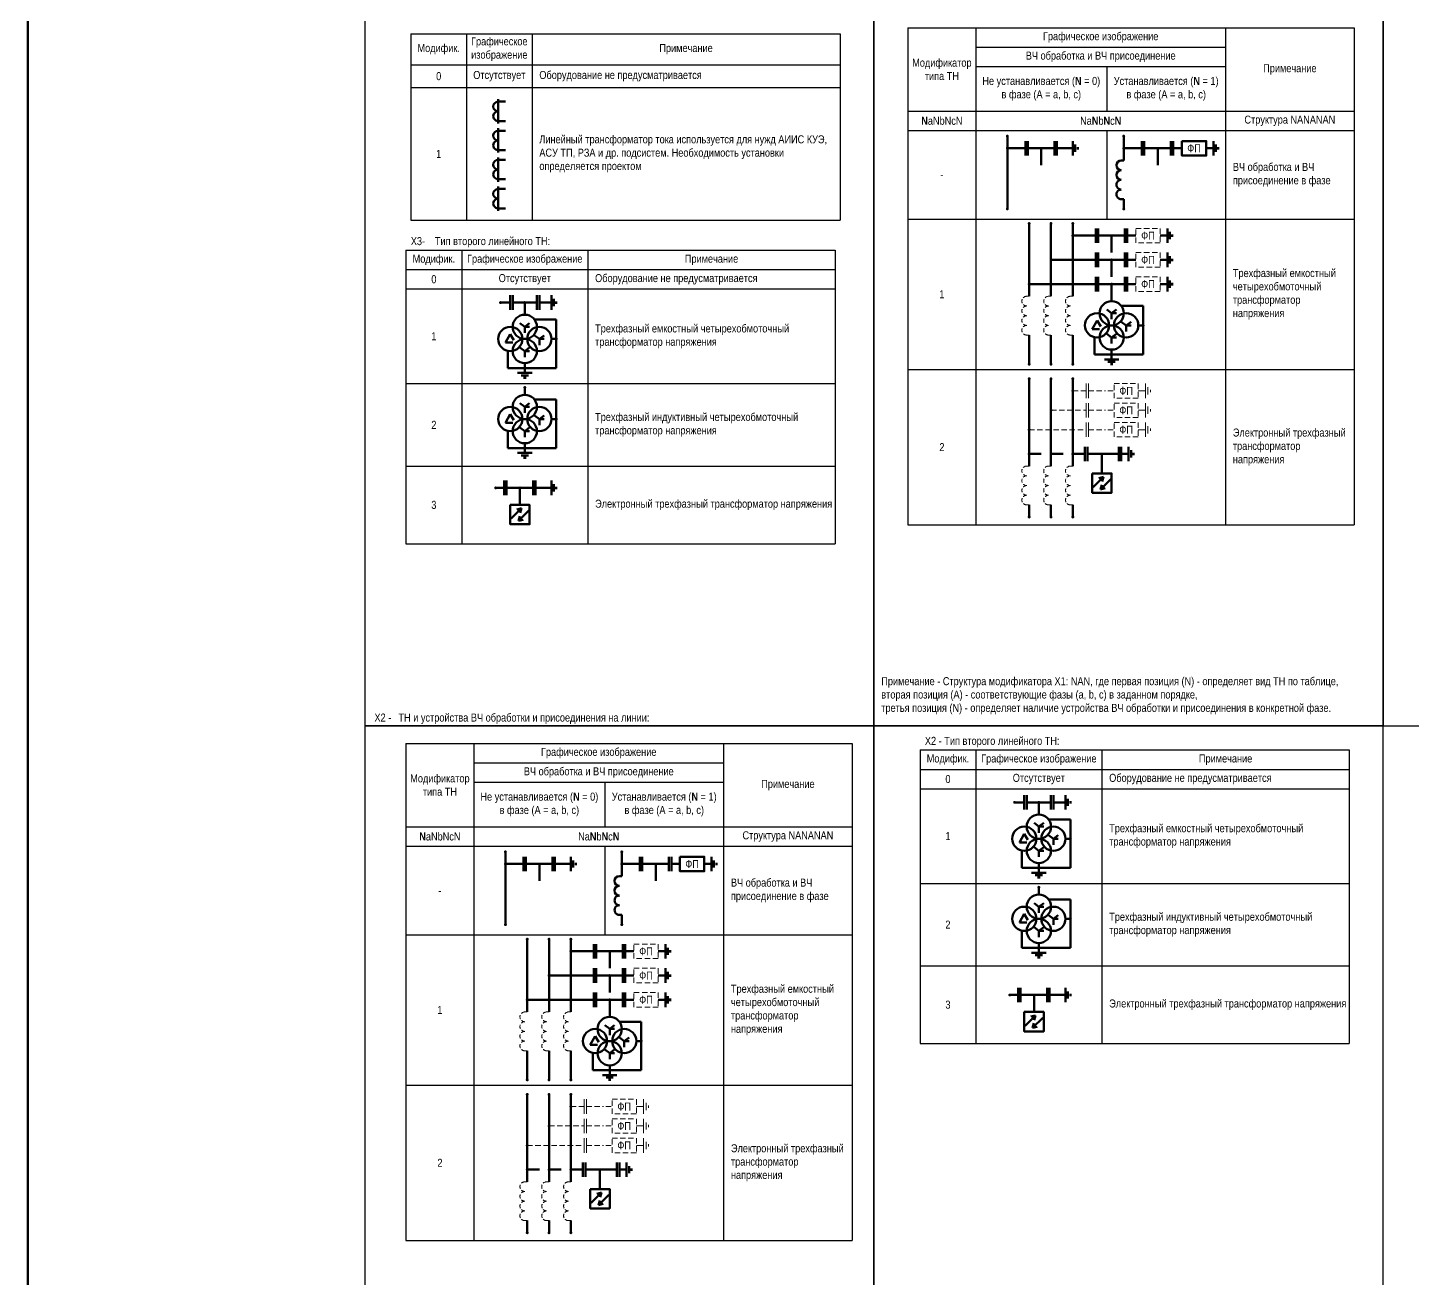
# Model space of a CAD drawing. Header units: millimetres. Extents: x 2565 to 10526, y 3800 to 9503.
# Drawn here: x 4029 to 4600, y 8630 to 9146 of the extents above; entities that cross this region are included whole.
import ezdxf
from ezdxf.enums import TextEntityAlignment as Align

# ---------------------------------------------------------------- set-up
doc = ezdxf.new("R2010")
doc.units = ezdxf.units.MM
doc.linetypes.add('штриховая2', pattern=[9.525, 6.35, -3.175])
for name, color, linetype, lineweight in [('Основная', 7, 'Continuous', 30), ('Толстая', 7, 'Continuous', 53), ('Штриховая', 7, 'штриховая2', 20)]:
    doc.layers.add(name, color=color, linetype=linetype, lineweight=lineweight)
doc.layers.add('Рамка', color=190, linetype='Continuous', lineweight=25, plot=False)
doc.styles.add('Narrow', font='ARIALN.TTF')
doc.styles.add('Вывод', font='tahoma.ttf', dxfattribs={"height": 2.5})
doc.styles.add('Компонент', font='ARIALN.TTF', dxfattribs={"height": 3.5})

# ---------------------------------------------------------------- blocks, each defined once
blk = doc.blocks.new('*U20')
at = {"color": 0, "ltscale": 0.35}
for p, q in [((0, 2), (-2, -1.5)), ((0, 2), (1.5, -0.5)), ((-2, -1.5), (1, -1.5))]:
    blk.add_line(p, q, dxfattribs=at)
blk.add_circle((0, 0), 5, dxfattribs=at)
at = {"ltscale": 0.35, "style": 'Компонент'}
blk.add_attdef('ОУ', text='', height=3.5, dxfattribs=at).set_placement((-3, 10), align=Align.MIDDLE_CENTER)
blk = doc.blocks.new('*U19')
at = {"color": 0, "ltscale": 0.35}
for q in [(-2, 1.5), (2, 1.5), (2, 0), (0, -2.5)]:
    blk.add_line((0, 0), q, dxfattribs=at)
blk.add_circle((0, 0), 5, dxfattribs=at)
at = {"ltscale": 0.35, "style": 'Компонент'}
blk.add_attdef('ОУ', text='', height=3.5, dxfattribs=at).set_placement((0, 8), align=Align.MIDDLE_CENTER)
blk = doc.blocks.new('*U21')
at = {"color": 0, "ltscale": 0.35}
for q in [(-2, 1.5), (2, 1.5), (2, 0), (0, -2.5)]:
    blk.add_line((0, 0), q, dxfattribs=at)
blk.add_circle((0, 0), 5, dxfattribs=at)
at = {"ltscale": 0.35, "style": 'Компонент'}
blk.add_attdef('ОУ', text='', height=3.5, dxfattribs=at).set_placement((-9, 8), align=Align.MIDDLE_CENTER)
blk = doc.blocks.new('*U26')
at = {"color": 0}
for p, q in [((3, 0), (-3, 0)), ((0, 3), (0, 0)), ((1.5, -1), (-1.5, -1)), ((0.5, -2), (-0.5, -2))]:
    blk.add_line(p, q, dxfattribs=at)
blk = doc.blocks.new('*U25')
at = {"color": 0}
for p, q in [((-3, 0), (0, 0)), ((0, -3), (0, 3)), ((1, -1.5), (1, 1.5)), ((2, -0.5), (2, 0.5))]:
    blk.add_line(p, q, dxfattribs=at)
blk = doc.blocks.new('*T136')
at = {"layer": 'Основная', "color": 0, "linetype": 'ByBlock', "lineweight": -2, "transparency": 16777216}
for p, q in [((0, 0), (177, 0)), ((0, 0), (0, -121)), ((23, 0), (23, -121)), ((75, 0), (75, -121)), ((177, 0), (177, -121)), ((0, -8), (177, -8)), ((0, -16), (177, -16)), ((0, -55), (177, -55)), ((0, -89), (177, -89)), ((0, -121), (177, -121))]:
    blk.add_line(p, q, dxfattribs=at)
at = {"layer": 'Основная', "color": 0, "transparency": 16777216, "char_height": 3.3, "style": 'Narrow'}
for s, insert, width, attachment_point in [('Модифик.', (11.5, -4), 20, 5), ('Графическое изображение', (49, -4), 49, 5), ('Примечание', (126, -4), 99, 5), ('0', (11.5, -12), 20, 5), ('Отсутствует', (49, -12), 49, 5), ('Оборудование не предусматривается', (78, -12), 96, 4), ('1', (11.5, -35.5), 20, 5), ('Трехфазный емкостный четырехобмоточный трансформатор напряжения', (78, -35.5), 96, 4), ('Трехфазный индуктивный четырехобмоточный трансформатор напряжения', (78, -72), 96, 4), ('2', (11.5, -72), 20, 5), ('Электронный трехфазный трансформатор напряжения', (78, -105), 96, 4), ('3', (11.5, -105), 20, 5)]:
    blk.add_mtext(s, dxfattribs=dict(at, insert=insert, width=width, attachment_point=attachment_point))
blk = doc.blocks.new('*T137')
at = {"layer": 'Основная', "color": 0, "linetype": 'ByBlock', "lineweight": -2, "transparency": 16777216}
for p, q in [((0, 0), (177, 0)), ((0, 0), (0, -76.84)), ((23, 0), (23, -76.84)), ((50, 0), (50, -76.84)), ((177, 0), (177, -76.84)), ((0, -12.79), (177, -12.79)), ((0, -22.23), (177, -22.23)), ((0, -76.84), (177, -76.84))]:
    blk.add_line(p, q, dxfattribs=at)
at = {"layer": 'Основная', "color": 0, "transparency": 16777216, "char_height": 3.3, "style": 'Narrow'}
for s, insert, width, attachment_point in [('Модифик.', (11.5, -6.4), 20, 5), ('Графическое изображение', (36.5, -6.4), 24, 5), ('Примечание', (113.5, -6.4), 124, 5), ('0', (11.5, -17.51), 20, 5), ('Отсутствует', (36.5, -17.51), 24, 5), ('Оборудование не предусматривается', (53, -17.51), 121, 4), ('Линейный трансформатор тока используется для нужд АИИС КУЭ, АСУ ТП, РЗА и др. подсистем. Необходимость установки определяется проектом ', (53, -49.53), 121, 4), ('1', (11.5, -49.53), 20, 5)]:
    blk.add_mtext(s, dxfattribs=dict(at, insert=insert, width=width, attachment_point=attachment_point))
blk = doc.blocks.new('*U42')
at = {"color": 0, "lineweight": 50}
blk.add_line((0, -5), (0, 5), dxfattribs=at)
at = {"color": 0, "ltscale": 0.25}
for p, q in [((0, 4), (3, 4)), ((0, -4), (3, -4))]:
    blk.add_line(p, q, dxfattribs=at)
for centre, major_axis, start_param, end_param in [((0, -2), (-2, 0), 4.712389, 7.853982), ((0, 2), (0, -2), 3.141593, 6.283185)]:
    blk.add_ellipse(centre, major_axis=major_axis, ratio=1, start_param=start_param, end_param=end_param, dxfattribs=at)
at = {"layer": 'Основная'}
for tag, height, style, p in [('В1', 2.5, 'Вывод', (5, 6)), ('ОУ', 3.5, 'Компонент', (-6, 0)), ('В2', 2.5, 'Вывод', (5, -6))]:
    blk.add_attdef(tag, text='', height=height, dxfattribs=dict(at, style=style)).set_placement(p, align=Align.MIDDLE_CENTER)
blk = doc.blocks.new('*T164')
at = {"layer": 'Основная', "color": 0, "linetype": 'ByBlock', "lineweight": -2, "transparency": 16777216}
for p, q in [((0, 0), (177, 0)), ((0, 0), (0, -121)), ((23, 0), (23, -121)), ((75, 0), (75, -121)), ((177, 0), (177, -121)), ((0, -8), (177, -8)), ((0, -16), (177, -16)), ((0, -55), (177, -55)), ((0, -89), (177, -89)), ((0, -121), (177, -121))]:
    blk.add_line(p, q, dxfattribs=at)
at = {"layer": 'Основная', "color": 0, "transparency": 16777216, "char_height": 3.3, "style": 'Narrow'}
for s, insert, width, attachment_point in [('Модифик.', (11.5, -4), 20, 5), ('Графическое изображение', (49, -4), 49, 5), ('Примечание', (126, -4), 99, 5), ('0', (11.5, -12), 20, 5), ('Отсутствует', (49, -12), 49, 5), ('Оборудование не предусматривается', (78, -12), 96, 4), ('1', (11.5, -35.5), 20, 5), ('Трехфазный емкостный четырехобмоточный трансформатор напряжения', (78, -35.5), 96, 4), ('Трехфазный индуктивный четырехобмоточный трансформатор напряжения', (78, -72), 96, 4), ('2', (11.5, -72), 20, 5), ('Электронный трехфазный трансформатор напряжения', (78, -105), 96, 4), ('3', (11.5, -105), 20, 5)]:
    blk.add_mtext(s, dxfattribs=dict(at, insert=insert, width=width, attachment_point=attachment_point))
blk = doc.blocks.new('*T239')
at = {"layer": 'Основная', "color": 0, "linetype": 'ByBlock', "lineweight": -2, "transparency": 16777216}
for p, q in [((0, 0), (184, 0)), ((0, 0), (0, -204.88)), ((28, 0), (28, -204.88)), ((131, 0), (131, -204.88)), ((184, 0), (184, -204.88)), ((28, -8), (131, -8)), ((28, -16), (131, -16)), ((82, -16), (82, -34.38)), ((0, -34.38), (184, -34.38)), ((0, -42.38), (184, -42.38)), ((82, -42.38), (82, -78.88)), ((0, -78.88), (184, -78.88)), ((0, -140.88), (184, -140.88)), ((0, -204.88), (184, -204.88))]:
    blk.add_line(p, q, dxfattribs=at)
at = {"layer": 'Основная', "color": 0, "transparency": 16777216, "char_height": 3.3, "style": 'Narrow'}
for s, insert, width, attachment_point in [('Графическое изображение', (79.5, -4), 100, 5), ('ВЧ обработка и ВЧ присоединение', (79.5, -12), 100, 5), ('Модификатор\\Pтипа ТН', (14, -17.19), 25, 5), ('Примечание', (157.5, -17.19), 50, 5), ('Не устанавливается ({\\fArial Narrow|b1|i0|c204|p34;\\C5;N} = 0) в фазе (A = a, b, c)', (55, -25.19), 51, 5), ('Устанавливается ({\\fArial Narrow|b1|i0|c204|p34;\\C5;N} = 1) в фазе\\~(A = a, b, c)', (106.5, -25.19), 46, 5), ('{\\fArial Narrow|b1|i0|c204|p34;\\C5;N}aNbNcN', (14, -38.38), 25, 5), ('Na{\\fArial Narrow|b1|i0|c204|p34;\\C5;N}b{\\fArial Narrow|b1|i0|c204|p34;\\C5;N}c{\\fArial Narrow|b1|i0|c204|p34;\\C5;N}', (79.5, -38.38), 100, 5), ('Структура NANANAN', (157.5, -38.38), 50, 5), ('ВЧ обработка и ВЧ присоединение в фазе', (134, -60.63), 47, 4), ('-', (14, -60.63), 25, 5), ('Трехфазный емкостный четырехобмоточный трансформатор напряжения', (134, -109.88), 47, 4), ('1', (14, -109.88), 25, 5), ('Электронный трехфазный трансформатор напряжения ', (134, -172.88), 47, 4), ('2', (14, -172.88), 25, 5)]:
    blk.add_mtext(s, dxfattribs=dict(at, insert=insert, width=width, attachment_point=attachment_point))
blk = doc.blocks.new('*U227')
at = {"color": 0}
for p, q in [((-3, 0), (0, 0)), ((0, 3), (0, -3)), ((1, 1.5), (1, -1.5)), ((2, 0.5), (2, -0.5))]:
    blk.add_line(p, q, dxfattribs=at)
blk = doc.blocks.new('*U11')
at = {"ltscale": 0.25}
for p, q in [((0, 8), (1, 8)), ((0, -8), (1, -8))]:
    blk.add_line(p, q, dxfattribs=at)
for centre, major_axis, start_param, end_param in [((0, 6), (0, -2), 3.141593, 6.283185), ((0, -2), (-2, 0), 4.712389, 7.853982), ((0, 2), (0, -2), 3.141593, 6.283185), ((0, -6), (-2, 0), 4.712389, 7.853982)]:
    blk.add_ellipse(centre, major_axis=major_axis, ratio=1, start_param=start_param, end_param=end_param, dxfattribs=at)
at = {"layer": 'Основная'}
for tag, height, style, p in [('В1', 2.5, 'Вывод', (5, 6)), ('ОУ', 3.5, 'Компонент', (-6, 0)), ('В2', 2.5, 'Вывод', (5, -6))]:
    blk.add_attdef(tag, text='', height=height, dxfattribs=dict(at, style=style)).set_placement(p, align=Align.MIDDLE_CENTER)
blk = doc.blocks.new('*T246')
at = {"layer": 'Основная', "color": 0, "linetype": 'ByBlock', "lineweight": -2, "transparency": 16777216}
for p, q in [((0, 0), (184, 0)), ((0, 0), (0, -204.88)), ((28, 0), (28, -204.88)), ((131, 0), (131, -204.88)), ((184, 0), (184, -204.88)), ((28, -8), (131, -8)), ((28, -16), (131, -16)), ((82, -16), (82, -34.38)), ((0, -34.38), (184, -34.38)), ((0, -42.38), (184, -42.38)), ((82, -42.38), (82, -78.88)), ((0, -78.88), (184, -78.88)), ((0, -140.88), (184, -140.88)), ((0, -204.88), (184, -204.88))]:
    blk.add_line(p, q, dxfattribs=at)
at = {"layer": 'Основная', "color": 0, "transparency": 16777216, "char_height": 3.3, "style": 'Narrow'}
for s, insert, width, attachment_point in [('Графическое изображение', (79.5, -4), 100, 5), ('ВЧ обработка и ВЧ присоединение', (79.5, -12), 100, 5), ('Модификатор\\Pтипа ТН', (14, -17.19), 25, 5), ('Примечание', (157.5, -17.19), 50, 5), ('Не устанавливается ({\\fArial Narrow|b1|i0|c204|p34;\\C5;N} = 0) в фазе (A = a, b, c)', (55, -25.19), 51, 5), ('Устанавливается ({\\fArial Narrow|b1|i0|c204|p34;\\C5;N} = 1) в фазе\\~(A = a, b, c)', (106.5, -25.19), 46, 5), ('{\\fArial Narrow|b1|i0|c204|p34;\\C5;N}aNbNcN', (14, -38.38), 25, 5), ('Na{\\fArial Narrow|b1|i0|c204|p34;\\C5;N}b{\\fArial Narrow|b1|i0|c204|p34;\\C5;N}c{\\fArial Narrow|b1|i0|c204|p34;\\C5;N}', (79.5, -38.38), 100, 5), ('Структура NANANAN', (157.5, -38.38), 50, 5), ('ВЧ обработка и ВЧ присоединение в фазе', (134, -60.63), 47, 4), ('-', (14, -60.63), 25, 5), ('Трехфазный емкостный четырехобмоточный трансформатор напряжения', (134, -109.88), 47, 4), ('1', (14, -109.88), 25, 5), ('Электронный трехфазный трансформатор напряжения ', (134, -172.88), 47, 4), ('2', (14, -172.88), 25, 5)]:
    blk.add_mtext(s, dxfattribs=dict(at, insert=insert, width=width, attachment_point=attachment_point))

msp = doc.modelspace()

# ---------------------------------------------------------------- linework, layer by layer
at = {"layer": 'Основная', "color": 5, "lineweight": 70}
msp.add_lwpolyline([(4029, 9503), (7464, 9503), (7464, 7944), (4029, 7944)], close=True, dxfattribs=at)
at = {"layer": 'Рамка'}
for points in [[(4168, 8858), (4378, 8858), (4378, 9155), (4168, 9155)], [(4378, 8858), (4588, 8858), (4588, 9155), (4378, 9155)], [(4588, 8858), (4798, 8858), (4798, 9155), (4588, 9155)], [(4168, 8561), (4378, 8561), (4378, 8858), (4168, 8858)], [(4378, 8561), (4588, 8561), (4588, 8858), (4378, 8858)]]:
    msp.add_lwpolyline(points, close=True, dxfattribs=at)
at = {"layer": 'Толстая', "ltscale": 0.25, "const_width": 0.6}
for points in [[(4432.7, 9101, 1), (4433.3, 9101, 1)], [(4432.7, 9096, 1), (4433.3, 9096, 1)], [(4446.7, 9096, 1), (4447.3, 9096, 1)], [(4480.7, 9101, 1), (4481.3, 9101, 1)], [(4480.7, 9096, 1), (4481.3, 9096, 1)], [(4494.7, 9096, 1), (4495.3, 9096, 1)], [(4432.7, 9071, 1), (4433.3, 9071, 1)], [(4480.7, 9071, 1), (4481.3, 9071, 1)], [(4441.7, 9065, 1), (4442.3, 9065, 1)], [(4450.7, 9065, 1), (4451.3, 9065, 1)], [(4459.7, 9065, 1), (4460.3, 9065, 1)], [(4459.7, 9060, 1), (4460.3, 9060, 1)], [(4475.7, 9060, 1), (4476.3, 9060, 1)], [(4450.7, 9050, 1), (4451.3, 9050, 1)], [(4475.7, 9050, 1), (4476.3, 9050, 1)], [(4441.7, 9040, 1), (4442.3, 9040, 1)], [(4475.7, 9040, 1), (4476.3, 9040, 1)], [(4223.7, 9032.4, 1), (4224.3, 9032.4, 1)], [(4233.7, 9032.4, 1), (4234.3, 9032.4, 1)], [(4488.7, 9023, 1), (4489.3, 9023, 1)], [(4246.7, 9017.4, 1), (4247.3, 9017.4, 1)], [(4475.7, 9011, 1), (4476.3, 9011, 1)], [(4233.7, 9005.4, 1), (4234.3, 9005.4, 1)], [(4441.7, 9007, 1), (4442.3, 9007, 1)], [(4450.7, 9007, 1), (4451.3, 9007, 1)], [(4459.7, 9007, 1), (4460.3, 9007, 1)], [(4441.7, 9001, 1), (4442.3, 9001, 1)], [(4450.7, 9001, 1), (4451.3, 9001, 1)], [(4459.7, 9001, 1), (4460.3, 9001, 1)], [(4233.7, 8997.4, 1), (4234.3, 8997.4, 1)], [(4459.7, 8996, 1), (4460.3, 8996, 1)], [(4450.7, 8988, 1), (4451.3, 8988, 1)], [(4246.7, 8984.4, 1), (4247.3, 8984.4, 1)], [(4441.7, 8980, 1), (4442.3, 8980, 1)], [(4233.7, 8972.4, 1), (4234.3, 8972.4, 1)], [(4441.7, 8970, 1), (4442.3, 8970, 1)], [(4450.7, 8970, 1), (4451.3, 8970, 1)], [(4459.7, 8970, 1), (4460.3, 8970, 1)], [(4471.7, 8970, 1), (4472.3, 8970, 1)], [(4221.7, 8956, 1), (4222.3, 8956, 1)], [(4231.7, 8956, 1), (4232.3, 8956, 1)], [(4441.7, 8944, 1), (4442.3, 8944, 1)], [(4450.7, 8944, 1), (4451.3, 8944, 1)], [(4459.7, 8944, 1), (4460.3, 8944, 1)], [(4435.7, 8826.4, 1), (4436.3, 8826.4, 1)], [(4445.7, 8826.4, 1), (4446.3, 8826.4, 1)], [(4458.7, 8811.4, 1), (4459.3, 8811.4, 1)], [(4225.7, 8806, 1), (4226.3, 8806, 1)], [(4273.7, 8806, 1), (4274.3, 8806, 1)], [(4225.7, 8801, 1), (4226.3, 8801, 1)], [(4239.7, 8801, 1), (4240.3, 8801, 1)], [(4273.7, 8801, 1), (4274.3, 8801, 1)], [(4287.7, 8801, 1), (4288.3, 8801, 1)], [(4445.7, 8799.4, 1), (4446.3, 8799.4, 1)], [(4445.7, 8791.4, 1), (4446.3, 8791.4, 1)], [(4225.7, 8776, 1), (4226.3, 8776, 1)], [(4273.7, 8776, 1), (4274.3, 8776, 1)], [(4458.7, 8778.4, 1), (4459.3, 8778.4, 1)], [(4234.7, 8770, 1), (4235.3, 8770, 1)], [(4243.7, 8770, 1), (4244.3, 8770, 1)], [(4252.7, 8770, 1), (4253.3, 8770, 1)], [(4252.7, 8765, 1), (4253.3, 8765, 1)], [(4268.7, 8765, 1), (4269.3, 8765, 1)], [(4445.7, 8766.4, 1), (4446.3, 8766.4, 1)], [(4243.7, 8755, 1), (4244.3, 8755, 1)], [(4268.7, 8755, 1), (4269.3, 8755, 1)], [(4234.7, 8745, 1), (4235.3, 8745, 1)], [(4268.7, 8745, 1), (4269.3, 8745, 1)], [(4433.7, 8747, 1), (4434.3, 8747, 1)], [(4443.7, 8747, 1), (4444.3, 8747, 1)], [(4281.7, 8728, 1), (4282.3, 8728, 1)], [(4268.7, 8716, 1), (4269.3, 8716, 1)], [(4234.7, 8712, 1), (4235.3, 8712, 1)], [(4243.7, 8712, 1), (4244.3, 8712, 1)], [(4252.7, 8712, 1), (4253.3, 8712, 1)], [(4234.7, 8706, 1), (4235.3, 8706, 1)], [(4243.7, 8706, 1), (4244.3, 8706, 1)], [(4252.7, 8706, 1), (4253.3, 8706, 1)], [(4252.7, 8701, 1), (4253.3, 8701, 1)], [(4243.7, 8693, 1), (4244.3, 8693, 1)], [(4234.7, 8685, 1), (4235.3, 8685, 1)], [(4234.7, 8675, 1), (4235.3, 8675, 1)], [(4243.7, 8675, 1), (4244.3, 8675, 1)], [(4252.7, 8675, 1), (4253.3, 8675, 1)], [(4264.7, 8675, 1), (4265.3, 8675, 1)], [(4234.7, 8649, 1), (4235.3, 8649, 1)], [(4243.7, 8649, 1), (4244.3, 8649, 1)], [(4252.7, 8649, 1), (4253.3, 8649, 1)]]:
    msp.add_lwpolyline(points, format="xyb", close=True, dxfattribs=at)
at = {"layer": 'Толстая'}
for points in [[(4433, 9075), (4433, 9101)], [(4440.44, 9099), (4440.44, 9093)], [(4441.44, 9099), (4441.44, 9093)], [(4452.44, 9099), (4452.44, 9093)], [(4453.44, 9099), (4453.44, 9093)], [(4481, 9091), (4481, 9101)], [(4488.44, 9099), (4488.44, 9093)], [(4489.44, 9099), (4489.44, 9093)], [(4500.44, 9099), (4500.44, 9093)], [(4501.44, 9099), (4501.44, 9093)], [(4433, 9096), (4440.44, 9096)], [(4441.44, 9096), (4452.44, 9096)], [(4447, 9089), (4447, 9096)], [(4453.44, 9096), (4457, 9096)], [(4481, 9096), (4488.44, 9096)], [(4489.44, 9096), (4500.44, 9096)], [(4495, 9089), (4495, 9096)], [(4501.44, 9096), (4505, 9096)], [(4433, 9075), (4433, 9071)], [(4481, 9075), (4481, 9071)], [(4442, 9035), (4442, 9065)], [(4451, 9035), (4451, 9065)], [(4460, 9035), (4460, 9065)], [(4469.44, 9063), (4469.44, 9057)], [(4470.44, 9063), (4470.44, 9057)], [(4481.44, 9063), (4481.44, 9057)], [(4482.44, 9063), (4482.44, 9057)], [(4460, 9060), (4469.44, 9060)], [(4470.44, 9060), (4481.44, 9060)], [(4476, 9053), (4476, 9060)], [(4482.44, 9060), (4486, 9060)], [(4469.44, 9053), (4469.44, 9047)], [(4470.44, 9053), (4470.44, 9047)], [(4481.44, 9053), (4481.44, 9047)], [(4482.44, 9053), (4482.44, 9047)], [(4451, 9050), (4469.44, 9050)], [(4470.44, 9050), (4481.44, 9050)], [(4476, 9043), (4476, 9050)], [(4482.44, 9050), (4486, 9050)], [(4442, 9040), (4469.44, 9040)], [(4469.44, 9043), (4469.44, 9037)], [(4470.44, 9043), (4470.44, 9037)], [(4470.44, 9040), (4481.44, 9040)], [(4476, 9033), (4476, 9040)], [(4481.44, 9043), (4481.44, 9037)], [(4482.44, 9043), (4482.44, 9037)], [(4482.44, 9040), (4486, 9040)], [(4228, 9035.4), (4228, 9029.4)], [(4229, 9035.4), (4229, 9029.4)], [(4239, 9035.4), (4239, 9029.4)], [(4240, 9035.4), (4240, 9029.4)], [(4224, 9032.4), (4228, 9032.4)], [(4229, 9032.4), (4239, 9032.4)], [(4234, 9027.4), (4234, 9032.4)], [(4240, 9032.4), (4242, 9032.4)], [(4480, 9031), (4489, 9031)], [(4489, 9031), (4489, 9011)], [(4238, 9025.4), (4247, 9025.4)], [(4247, 9025.4), (4247, 9005.4)], [(4489, 9023), (4487, 9023)], [(4247, 9017.4), (4245, 9017.4)], [(4442, 9019), (4442, 9007)], [(4451, 9019), (4451, 9007)], [(4460, 9019), (4460, 9007)], [(4469, 9011), (4489, 9011)], [(4476, 9011), (4476, 9013)], [(4227, 9005.4), (4247, 9005.4)], [(4234, 9005.4), (4234, 9007.4)], [(4442, 8965), (4442, 9001)], [(4451, 8965), (4451, 9001)], [(4460, 8965), (4460, 9001)], [(4234, 8994.4), (4234, 8997.4)], [(4238, 8992.4), (4247, 8992.4)], [(4247, 8992.4), (4247, 8972.4)], [(4247, 8984.4), (4245, 8984.4)], [(4227, 8972.4), (4247, 8972.4)], [(4234, 8972.4), (4234, 8974.4)], [(4465, 8973), (4465, 8967)], [(4466, 8973), (4466, 8967)], [(4479, 8973), (4479, 8967)], [(4480, 8973), (4480, 8967)], [(4442, 8970), (4447, 8970)], [(4451, 8970), (4456, 8970)], [(4460, 8970), (4465, 8970)], [(4466, 8970), (4479, 8970)], [(4472, 8970), (4472, 8962)], [(4480, 8970), (4480, 8970)], [(4225.44, 8959), (4225.44, 8953)], [(4226.44, 8959), (4226.44, 8953)], [(4237.44, 8959), (4237.44, 8953)], [(4238.44, 8959), (4238.44, 8953)], [(4468.35, 8956.35), (4472.6, 8960.6)], [(4472.6, 8960.6), (4470.67, 8960.08)], [(4475.65, 8959.65), (4471.4, 8955.4)], [(4472.6, 8960.6), (4472.08, 8958.67)], [(4222, 8956), (4225.44, 8956)], [(4226.44, 8956), (4237.44, 8956)], [(4232, 8949), (4232, 8956)], [(4238.44, 8956), (4242.44, 8956)], [(4471.4, 8955.4), (4471.92, 8957.33)], [(4471.4, 8955.4), (4473.33, 8955.92)], [(4228.35, 8943.35), (4232.6, 8947.6)], [(4232.6, 8947.6), (4230.67, 8947.08)], [(4232.6, 8947.6), (4232.08, 8945.67)], [(4442, 8949), (4442, 8944)], [(4451, 8949), (4451, 8944)], [(4460, 8949), (4460, 8944)], [(4235.65, 8946.65), (4231.4, 8942.4)], [(4231.4, 8942.4), (4231.92, 8944.33)], [(4231.4, 8942.4), (4233.33, 8942.92)], [(4440, 8829.4), (4440, 8823.4)], [(4441, 8829.4), (4441, 8823.4)], [(4451, 8829.4), (4451, 8823.4)], [(4452, 8829.4), (4452, 8823.4)], [(4436, 8826.4), (4440, 8826.4)], [(4441, 8826.4), (4451, 8826.4)], [(4446, 8821.4), (4446, 8826.4)], [(4452, 8826.4), (4454, 8826.4)], [(4450, 8819.4), (4459, 8819.4)], [(4459, 8819.4), (4459, 8799.4)], [(4459, 8811.4), (4457, 8811.4)], [(4226, 8780), (4226, 8806)], [(4274, 8796), (4274, 8806)], [(4226, 8801), (4233.44, 8801)], [(4233.44, 8804), (4233.44, 8798)], [(4234.44, 8804), (4234.44, 8798)], [(4234.44, 8801), (4245.44, 8801)], [(4240, 8794), (4240, 8801)], [(4245.44, 8804), (4245.44, 8798)], [(4246.44, 8804), (4246.44, 8798)], [(4246.44, 8801), (4250, 8801)], [(4274, 8801), (4281.44, 8801)], [(4281.44, 8804), (4281.44, 8798)], [(4282.44, 8804), (4282.44, 8798)], [(4282.44, 8801), (4293.44, 8801)], [(4288, 8794), (4288, 8801)], [(4293.44, 8804), (4293.44, 8798)], [(4294.44, 8804), (4294.44, 8798)], [(4294.44, 8801), (4298, 8801)], [(4439, 8799.4), (4459, 8799.4)], [(4446, 8799.4), (4446, 8801.4)], [(4446, 8788.4), (4446, 8791.4)], [(4450, 8786.4), (4459, 8786.4)], [(4459, 8786.4), (4459, 8766.4)], [(4226, 8780), (4226, 8776)], [(4274, 8780), (4274, 8776)], [(4459, 8778.4), (4457, 8778.4)], [(4235, 8740), (4235, 8770)], [(4244, 8740), (4244, 8770)], [(4253, 8740), (4253, 8770)], [(4253, 8765), (4262.44, 8765)], [(4262.44, 8768), (4262.44, 8762)], [(4263.44, 8768), (4263.44, 8762)], [(4263.44, 8765), (4274.44, 8765)], [(4269, 8758), (4269, 8765)], [(4274.44, 8768), (4274.44, 8762)], [(4275.44, 8768), (4275.44, 8762)], [(4275.44, 8765), (4279, 8765)], [(4439, 8766.4), (4459, 8766.4)], [(4446, 8766.4), (4446, 8768.4)], [(4244, 8755), (4262.44, 8755)], [(4262.44, 8758), (4262.44, 8752)], [(4263.44, 8758), (4263.44, 8752)], [(4263.44, 8755), (4274.44, 8755)], [(4269, 8748), (4269, 8755)], [(4274.44, 8758), (4274.44, 8752)], [(4275.44, 8758), (4275.44, 8752)], [(4275.44, 8755), (4279, 8755)], [(4262.44, 8748), (4262.44, 8742)], [(4263.44, 8748), (4263.44, 8742)], [(4274.44, 8748), (4274.44, 8742)], [(4275.44, 8748), (4275.44, 8742)], [(4437.44, 8750), (4437.44, 8744)], [(4438.44, 8750), (4438.44, 8744)], [(4449.44, 8750), (4449.44, 8744)], [(4450.44, 8750), (4450.44, 8744)], [(4235, 8745), (4262.44, 8745)], [(4263.44, 8745), (4274.44, 8745)], [(4269, 8738), (4269, 8745)], [(4275.44, 8745), (4279, 8745)], [(4434, 8747), (4437.44, 8747)], [(4438.44, 8747), (4449.44, 8747)], [(4444, 8740), (4444, 8747)], [(4450.44, 8747), (4454.44, 8747)], [(4440.35, 8734.35), (4444.6, 8738.6)], [(4444.6, 8738.6), (4442.67, 8738.08)], [(4447.65, 8737.65), (4443.4, 8733.4)], [(4444.6, 8738.6), (4444.08, 8736.67)], [(4273, 8736), (4282, 8736)], [(4282, 8736), (4282, 8716)], [(4443.4, 8733.4), (4443.92, 8735.33)], [(4443.4, 8733.4), (4445.33, 8733.92)], [(4282, 8728), (4280, 8728)], [(4235, 8724), (4235, 8712)], [(4244, 8724), (4244, 8712)], [(4253, 8724), (4253, 8712)], [(4262, 8716), (4282, 8716)], [(4269, 8716), (4269, 8718)], [(4235, 8670), (4235, 8706)], [(4244, 8670), (4244, 8706)], [(4253, 8670), (4253, 8706)], [(4235, 8675), (4240, 8675)], [(4244, 8675), (4249, 8675)], [(4253, 8675), (4258, 8675)], [(4258, 8678), (4258, 8672)], [(4259, 8678), (4259, 8672)], [(4259, 8675), (4272, 8675)], [(4265, 8675), (4265, 8667)], [(4272, 8678), (4272, 8672)], [(4273, 8678), (4273, 8672)], [(4273, 8675), (4273, 8675)], [(4261.35, 8661.35), (4265.6, 8665.6)], [(4265.6, 8665.6), (4263.67, 8665.08)], [(4268.65, 8664.65), (4264.4, 8660.4)], [(4264.4, 8660.4), (4264.92, 8662.33)], [(4265.6, 8665.6), (4265.08, 8663.67)], [(4264.4, 8660.4), (4266.33, 8660.92)], [(4235, 8654), (4235, 8649)], [(4244, 8654), (4244, 8649)], [(4253, 8654), (4253, 8649)]]:
    msp.add_lwpolyline(points, dxfattribs=at)
at = {"layer": 'Толстая', "ltscale": 0.35}
for points in [[(4505, 9099), (4515, 9099), (4515, 9093), (4505, 9093)], [(4298, 8804), (4308, 8804), (4308, 8798), (4298, 8798)]]:
    msp.add_lwpolyline(points, close=True, dxfattribs=at)
at = {"layer": 'Толстая', "ltscale": 100}
for points in [[(4469, 9011), (4469, 9018)], [(4227, 9005.4), (4227, 9012.4)], [(4227, 8972.4), (4227, 8979.4)], [(4439, 8799.4), (4439, 8806.4)], [(4439, 8766.4), (4439, 8773.4)], [(4262, 8716), (4262, 8723)]]:
    msp.add_lwpolyline(points, dxfattribs=at)
at = {"layer": 'Толстая'}
for points in [[(4468, 8962), (4476, 8962), (4476, 8954), (4468, 8954)], [(4228, 8949), (4236, 8949), (4236, 8941), (4228, 8941)], [(4440, 8740), (4448, 8740), (4448, 8732), (4440, 8732)], [(4261, 8667), (4269, 8667), (4269, 8659), (4261, 8659)]]:
    msp.add_lwpolyline(points, close=True, dxfattribs=at)
at = {"layer": 'Штриховая', "ltscale": 0.35}
for points in [[(4486, 9063), (4496, 9063), (4496, 9057), (4486, 9057)], [(4486, 9053), (4496, 9053), (4496, 9047), (4486, 9047)], [(4486, 9043), (4496, 9043), (4496, 9037), (4486, 9037)], [(4477, 8999), (4487, 8999), (4487, 8993), (4477, 8993)], [(4477, 8991), (4487, 8991), (4487, 8985), (4477, 8985)], [(4477, 8983), (4487, 8983), (4487, 8977), (4477, 8977)], [(4279, 8768), (4289, 8768), (4289, 8762), (4279, 8762)], [(4279, 8758), (4289, 8758), (4289, 8752), (4279, 8752)], [(4279, 8748), (4289, 8748), (4289, 8742), (4279, 8742)], [(4270, 8704), (4280, 8704), (4280, 8698), (4270, 8698)], [(4270, 8696), (4280, 8696), (4280, 8690), (4270, 8690)], [(4270, 8688), (4280, 8688), (4280, 8682), (4270, 8682)]]:
    msp.add_lwpolyline(points, close=True, dxfattribs=at)
at = {"layer": 'Штриховая'}
for points in [[(4465.44, 8999), (4465.44, 8993)], [(4466.44, 8999), (4466.44, 8993)], [(4465.44, 8991), (4465.44, 8985)], [(4466.44, 8991), (4466.44, 8985)], [(4465.44, 8983), (4465.44, 8977)], [(4466.44, 8983), (4466.44, 8977)], [(4258.44, 8704), (4258.44, 8698)], [(4259.44, 8704), (4259.44, 8698)], [(4258.44, 8696), (4258.44, 8690)], [(4259.44, 8696), (4259.44, 8690)], [(4258.44, 8688), (4258.44, 8682)], [(4259.44, 8688), (4259.44, 8682)]]:
    msp.add_lwpolyline(points, dxfattribs=at)
at = {"layer": 'Штриховая', "ltscale": 0.35}
for points in [[(4460, 8996), (4465.44, 8996)], [(4466.44, 8996), (4473.44, 8996)], [(4474.44, 8996), (4477, 8996)], [(4451, 8988), (4465.44, 8988)], [(4466.44, 8988), (4473.44, 8988)], [(4474.44, 8988), (4477, 8988)], [(4442, 8980), (4465.44, 8980)], [(4466.44, 8980), (4473.44, 8980)], [(4474.44, 8980), (4477, 8980)], [(4253, 8701), (4258.44, 8701)], [(4259.44, 8701), (4266.44, 8701)], [(4267.44, 8701), (4270, 8701)], [(4244, 8693), (4258.44, 8693)], [(4259.44, 8693), (4266.44, 8693)], [(4267.44, 8693), (4270, 8693)], [(4235, 8685), (4258.44, 8685)], [(4259.44, 8685), (4266.44, 8685)], [(4267.44, 8685), (4270, 8685)]]:
    msp.add_lwpolyline(points, dxfattribs=at)

# ---------------------------------------------------------------- block references
for name, p in [('*T137', (4187, 9143.23)), ('*T246', (4392, 9145.7)), ('*T136', (4185, 9054)), ('*T239', (4185, 8850.7)), ('*T164', (4397, 8848))]:
    msp.add_blockref(name, p)
at = {"layer": 'Толстая', "ltscale": 0.25}
for name, p in [('*U42', (4223, 9111.23)), ('*U42', (4223, 9099.23)), ('*U227', (4460, 9096)), ('*U227', (4518, 9096)), ('*U42', (4223, 9087.23)), ('*U42', (4223, 9075.23)), ('*U227', (4499, 9060)), ('*U227', (4499, 9050)), ('*U227', (4499, 9040)), ('*U25', (4245, 9032.4)), ('*U26', (4476, 9009)), ('*U26', (4234, 9003.4)), ('*U26', (4234, 8970.4)), ('*U227', (4483, 8970)), ('*U25', (4245, 8956)), ('*U25', (4457, 8826.4)), ('*U227', (4253, 8801)), ('*U227', (4311, 8801)), ('*U26', (4446, 8797.4)), ('*U227', (4292, 8765)), ('*U26', (4446, 8764.4)), ('*U227', (4292, 8755)), ('*U227', (4292, 8745)), ('*U25', (4457, 8747)), ('*U26', (4269, 8714)), ('*U227', (4276, 8675))]:
    msp.add_blockref(name, p, dxfattribs=at)
at = {"layer": 'Толстая', "ltscale": 0.35}
for name, p in [('*U11', (4480, 9083)), ('*U20', (4470, 9023)), ('*U21', (4476, 9028)), ('*U19', (4482, 9023)), ('*U20', (4228, 9017.4)), ('*U21', (4234, 9022.4)), ('*U19', (4240, 9017.4)), ('*U19', (4476, 9018)), ('*U19', (4234, 9012.4)), ('*U21', (4234, 8989.4)), ('*U20', (4228, 8984.4)), ('*U19', (4240, 8984.4)), ('*U19', (4234, 8979.4)), ('*U20', (4440, 8811.4)), ('*U21', (4446, 8816.4)), ('*U19', (4452, 8811.4)), ('*U19', (4446, 8806.4)), ('*U11', (4273, 8788)), ('*U21', (4446, 8783.4)), ('*U20', (4440, 8778.4)), ('*U19', (4452, 8778.4)), ('*U19', (4446, 8773.4)), ('*U21', (4269, 8733)), ('*U20', (4263, 8728)), ('*U19', (4275, 8728)), ('*U19', (4269, 8723))]:
    msp.add_blockref(name, p, dxfattribs=at)
at = {"layer": 'Штриховая', "ltscale": 0.35}
for p in [(4441, 9027), (4450, 9027), (4459, 9027), (4441, 8957), (4450, 8957), (4459, 8957), (4234, 8732), (4243, 8732), (4252, 8732), (4234, 8662), (4243, 8662), (4252, 8662)]:
    msp.add_blockref('*U11', p, dxfattribs=at)
at = {"layer": 'Штриховая', "ltscale": 0.25}
for p in [(4490, 8996), (4490, 8988), (4490, 8980), (4283, 8701), (4283, 8693), (4283, 8685)]:
    msp.add_blockref('*U227', p, dxfattribs=at)

# ---------------------------------------------------------------- texts
at = {"layer": 'Основная', "char_height": 3.3, "attachment_point": 1, "style": 'Narrow'}
for s, insert, width in [('\\pi-9.9,l9.9,t9.9;X3-^IТип второго линейного ТН:', (4187, 9059.4), 180), ('Примечание - Структура модификатора X1: NAN, где первая позиция (N) - определяет вид ТН по таблице,\\Pвторая позиция (A)\\~-\\~соответствующие фазы (a,\\~b,\\~с)\\~в заданном порядке,\\Pтретья позиция\\~(N)\\~-\\~определяет наличие устройства ВЧ обработки и присоединения в конкретной фазе.', (4381, 8878), 204), ('\\pi-9.9,l9.9,t9.9;X2 -^IТН и устройства ВЧ обработки и присоединения на линии:', (4172, 8863), 180), ('\\pi-9.9,l9.9,t9.9;X2 - Тип второго линейного ТН:', (4399, 8853.4), 180)]:
    msp.add_mtext(s, dxfattribs=dict(at, insert=insert, width=width))
at = {"layer": 'Штриховая', "char_height": 3.3, "width": 10, "attachment_point": 5, "style": 'Narrow'}
for insert in [(4510, 9096), (4491, 9060), (4491, 9050), (4491, 9040), (4482, 8996), (4482, 8988), (4482, 8980), (4303, 8801), (4284, 8765), (4284, 8755), (4284, 8745), (4275, 8701), (4275, 8693), (4275, 8685)]:
    msp.add_mtext('ФП', dxfattribs=dict(at, insert=insert))

doc.saveas('drawing.dxf')
